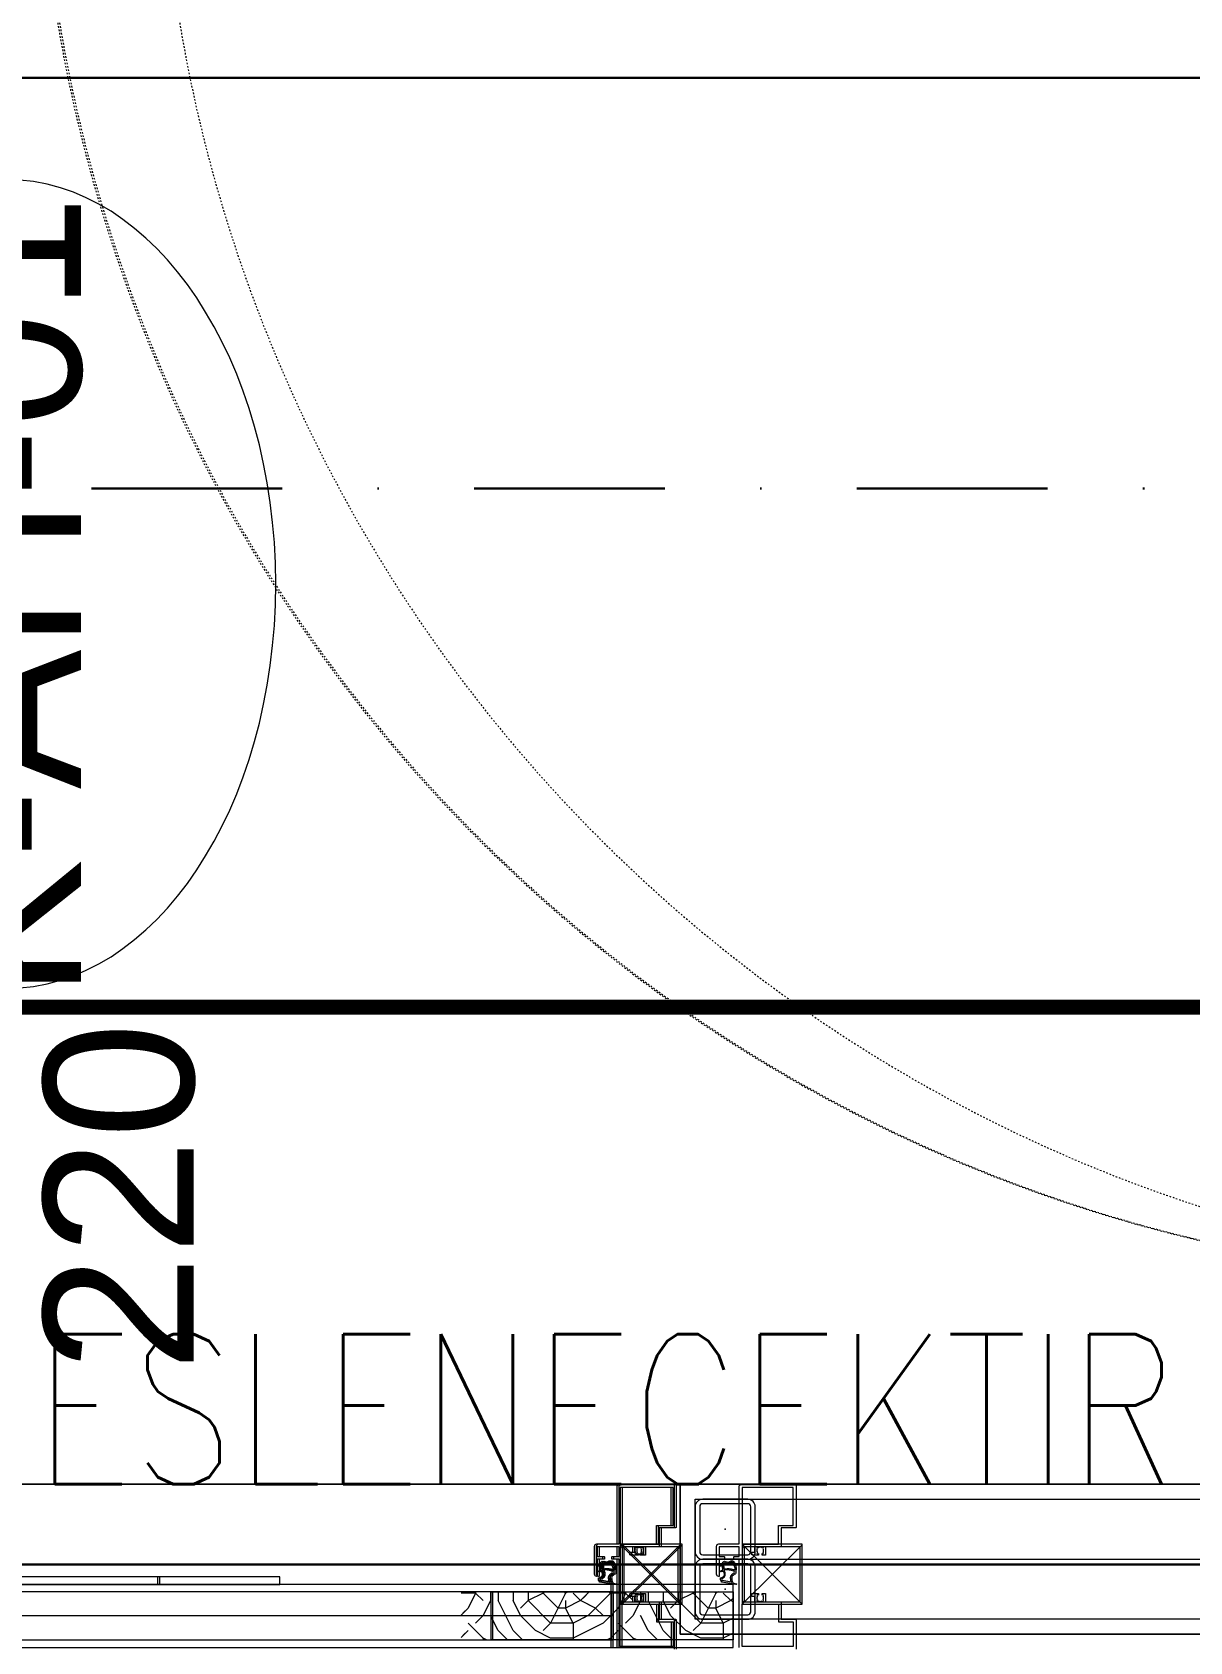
# Model space of a CAD drawing. Extents: x -1133 to 23780, y -1311 to 8245.
# Drawn here: x 10369.3 to 10446.5, y 2229.5 to 2336.8 of the extents above; entities that cross this region are included whole.
import ezdxf
from ezdxf.enums import TextEntityAlignment as Align

# ---------------------------------------------------------------- set-up
doc = ezdxf.new("R2010")
doc.units = 0
doc.header["$MEASUREMENT"] = 0
for name, pattern in [('DASHDOT', [25.399999999999995, 12.7, -6.349999999999999, 0, -6.349999999999999]), ('DOT2', [0.125, 0, -0.125]), ('HIDDEN2', [4.7624999999999975, 3.174999999999998, -1.587499999999999])]:
    doc.linetypes.add(name, pattern=pattern)
doc.layers.get('0').update_dxf_attribs({"color": 9, "lineweight": 9})
for name, color, linetype, lineweight in [('06D', 9, 'Continuous', 9), ('09', 9, 'Continuous', 9), ('10', 9, 'Continuous', 9), ('11', 9, 'Continuous', 9), ('12', 9, 'Continuous', 9), ('20', 9, 'DOT2', 9), ('21', 9, 'Continuous', 9), ('22', 8, 'Continuous', 9), ('33', 9, 'BATTING', 9), ('35', 9, 'Continuous', 9), ('E-KABLO', 7, 'Continuous', 30), ('E-YAZI', 7, 'Continuous', 30)]:
    doc.layers.add(name, color=color, linetype=linetype, lineweight=lineweight)
doc.styles.add('Arial', font='arial.ttf', dxfattribs={"height": 2.5})
doc.styles.add('E-YAZI', font='txttw.shx')
doc.linetypes.add('BATTING', pattern='A,0.0001,-0.1,[134,ltypeshp.shx,S=0.1,R=0,X=-0.1,Y=0],-0.2,[134,ltypeshp.shx,S=0.1,R=180,X=0.1,Y=0],-0.1', length=0.4001000000000001)

# ---------------------------------------------------------------- blocks, each defined once
blk = doc.blocks.new('0_doorno')
blk.add_lwpolyline([(4.499999999999829, 5.684e-13), (12.49999999999983, 5.684e-13)])
blk.add_ellipse((-0.8905500000001325, 5.684e-13), major_axis=(-5.390550000000001, 0), ratio=0.6666666666666666)
at = {"style": 'Arial'}
blk.add_attdef('YUKSEKLIK', text='', height=2, dxfattribs=at).set_placement((4.999999999999821, 12.30000000000063), align=Align.TOP_LEFT)
blk.add_attdef('KAPINO', text='', height=2, dxfattribs=at).set_placement((-1.705e-13, 5.684e-13), align=Align.MIDDLE)
blk.add_attdef('GENISLIK', text='', height=2, dxfattribs=at).set_placement((4.999999999999823, -3.789358799453337), align=Align.BOTTOM_LEFT)
blk = doc.blocks.new('K-SAC-01')
at = {"layer": '20'}
blk.add_arc((-0.9499999999989086, -2.49999349423706), 100.3549823725184, 270, 1.513139558811213, dxfattribs=at)
blk = doc.blocks.new('Prf-40x40')
for points in [[(1.5, -1.999999999998179), (-1.5, -2.000000000001818, -0.4142135623730951), (-2, -1.500000000001818), (-2, 1.499999999998179, -0.4142135623730951), (-1.5, 1.999999999998179), (1.5, 2.000000000001818, -0.4142135623730951), (2, 1.500000000001818), (2, -1.499999999998179, -0.4142135623730951)], [(1.499999999999543, -1.699999999998908), (-1.5, -1.700000000002544, -0.4142135623738941), (-1.699999999999818, -1.500000000001818), (-1.699999999999818, 1.499999999998179, -0.4142135623738941), (-1.499999999999543, 1.699999999998908), (1.5, 1.700000000002544, -0.4142135623738941), (1.699999999999818, 1.500000000001818), (1.699999999999818, -1.499999999998179, -0.4142135623738941)]]:
    blk.add_lwpolyline(points, format="xyb", close=True)
blk.add_point((0, 0))
blk = doc.blocks.new('p-korkasa_40x40')
at = {"layer": '10'}
for points in [[(-2, -2), (-2, -2, 4.557571570274368), (-2, -2), (2, -2.000000000000454, 6.895317174706505), (2, -2.000000000000454), (2, -2.000000000000454), (2, 2.000000000000454), (-2, 2), (-2, -2)], [(-1.85000000000582, -1.85000000000582), (-1.85000000000582, 1.85000000000582), (1.85000000000582, 1.85000000000582), (1.85000000000582, -1.85000000000582), (-1.85000000000582, -1.85000000000582, -4.556434831823175), (-1.85000000000582, -1.85000000000582)]]:
    blk.add_lwpolyline(points, format="xyb", close=True, dxfattribs=at)
for points in [[(2, -2.000000000000454), (-2, 2)], [(2, 2.000000000000454), (-2, -1.96874570933869)]]:
    blk.add_lwpolyline(points, dxfattribs=at)
blk = doc.blocks.new('p-kapı')
at = {"layer": '09'}
h = blk.add_hatch(dxfattribs=at)
h.set_pattern_fill('LOGEND', color=256, scale=10, style=0)
h.set_pattern_definition([(360, (-1595.241908694795, -1979.639528495034), (9.999999999999996, -10), [3, -7]), (360, (-1595.241908694795, -1980.139528495034), (9.999999999999996, -10), [3, -7]), (360, (-1594.741908694795, -1981.139528495034), (9.999999999999996, -10), [2, -8]), (360, (-1594.241908694796, -1982.139528495034), (9.999999999999996, -10), [1.5, -8.5]), (360, (-1594.241908694796, -1983.139528495034), (9.999999999999996, -10), [1, -9]), (360, (-1596.741908694796, -1984.139528495034), (9.999999999999996, -10), [0.5, -2.5, 0.5, -6.5]), (360, (-1595.241908694795, -1984.639528495034), (9.999999999999996, -10), [0.5, -4, 1.5, -4]), (360, (-1593.241908694795, -1985.139528495034), (9.999999999999996, -10), [0.5, -0.5, 0.5, -8.5]), (360, (-1593.741908694795, -1985.639528495034), (9.999999999999996, -10), [0.5, -9.5]), (360, (-1594.241908694796, -1986.639528495034), (9.999999999999996, -10), [1.5, -8.5]), (360, (-1594.241908694796, -1987.639528495034), (9.999999999999996, -10), [2, -8]), (360, (-1594.741908694795, -1988.639528495034), (9.999999999999996, -10), [2.5, -3, 0.5, -4]), (270, (-1598.741908694796, -1982.639528495034), (-10, -9.999999999999996), [0.5, -1, 2.5, -6]), (270, (-1598.241908694796, -1983.639528495034), (-10, -9.999999999999996), [0.5, -0.5, 1.5, -7.5]), (270, (-1597.741908694796, -1987.639528495034), (-10, -9.999999999999996), [1, -9]), (270, (-1597.241908694796, -1983.639528495034), (-10, -9.999999999999996), [2, -3, 0.5, -4.5]), (270, (-1596.741908694796, -1989.139528495034), (-10, -9.999999999999996), [0.5, -9.5]), (270, (-1596.241908694796, -1984.139528495034), (-10, -9.999999999999996), [1.5, -8.5]), (270, (-1595.241908694795, -1984.639528495034), (-10, -9.999999999999996), [1, -9]), (270, (-1594.241908694796, -1984.639528495034), (-10, -9.999999999999996), [0.5, -1.5, 1.5, -6.5]), (270, (-1593.741908694795, -1985.139528495034), (-10, -9.999999999999996), [0.5, -9.5]), (270, (-1593.241908694795, -1983.139528495034), (-10, -9.999999999999996), [1.399999999999999, -8.6]), (270, (-1592.741908694796, -1981.139528495034), (-10, -9.999999999999996), [1, -9]), (270, (-1591.741908694795, -1985.139528495034), (-10, -9.999999999999996), [0.5, -9.5]), (270, (-1590.741908694796, -1984.639528495034), (-10, -9.999999999999996), [1.5, -8.5]), (270, (-1589.741908694796, -1984.639528495034), (-10, -9.999999999999996), [1.5, -8.5]), (314.9999999999999, (-1591.241908694796, -1980.639528495034), (-3.3e-15, -10.00000000019025), [0.7071000000000001, -0.7071000000000001, 0.7071000000000001, -12.02083562]), (314.9999999999999, (-1593.241908694795, -1983.139528495034), (-3.3e-15, -10.00000000019025), [1.414199999999999, -12.72793562]), (314.9999999999999, (-1597.241908694796, -1988.139528495034), (-3.3e-15, -10.00000000019025), [1.414199999999999, -12.72793562]), (314.9999999999999, (-1595.241908694795, -1985.639528495034), (-3.3e-15, -10.00000000019025), [1.414199999999999, -12.72793562]), (314.9999999999999, (-1594.741908694795, -1983.639528495034), (-3.3e-15, -10.00000000019025), [1.414199999999999, -12.72793562]), (314.9999999999999, (-1591.741908694795, -1981.639528495034), (-3.3e-15, -10.00000000019025), [1.414199999999999, -12.72793562]), (314.9999999999999, (-1592.741908694796, -1982.139528495034), (-3.3e-15, -10.00000000019025), [2.121319999999998, -12.02081562]), (314.9999999999999, (-1595.741908694796, -1986.639528495034), (-3.3e-15, -10.00000000019025), [0.7071000000000001, -13.43503562]), (314.9999999999999, (-1596.241908694796, -1987.639528495034), (-3.3e-15, -10.00000000019025), [0.7071000000000001, -13.43503562]), (314.9999999999999, (-1592.241908694796, -1987.639528495034), (-3.3e-15, -10.00000000019025), [0.7071000000000001, -13.43503562]), (314.9999999999999, (-1596.241908694796, -1982.639528495034), (-3.3e-15, -10.00000000019025), [0.7071000000000001, -13.43503562]), (314.9999999999999, (-1590.741908694796, -1986.139528495034), (-3.3e-15, -10.00000000019025), [0.7071000000000001, -13.43503562]), (314.9999999999999, (-1594.241908694796, -1985.139528495034), (-3.3e-15, -10.00000000019025), [0.7071000000000001, -13.43503562]), (314.9999999999999, (-1593.241908694795, -1986.139528495034), (-3.3e-15, -10.00000000019025), [0.7071000000000001, -13.43503562]), (225, (-1593.741908694795, -1984.139528495034), (-10.00000000019025, 3.3e-15), [0.7071000000000001, -0.7071000000000001, 2.121319999999998, -10.60661562]), (225, (-1592.241908694796, -1984.139528495034), (-10.00000000019025, 3.3e-15), [0.7071000000000001, -13.43503562]), (225, (-1592.241908694796, -1980.639528495034), (-10.00000000019025, 3.3e-15), [0.7071000000000001, -13.43503562]), (225, (-1594.241908694796, -1983.139528495034), (-10.00000000019025, 3.3e-15), [0.7071000000000001, -13.43503562]), (225, (-1592.741908694796, -1985.139528495034), (-10.00000000019025, 3.3e-15), [0.7071000000000001, -13.43503562]), (225, (-1595.241908694795, -1982.639528495034), (-10.00000000019025, 3.3e-15), [0.7071000000000001, -13.43503562]), (225, (-1591.241908694796, -1982.639528495034), (-10.00000000019025, 3.3e-15), [0.7071000000000001, -13.43503562]), (225, (-1598.241908694796, -1979.639528495034), (-10.00000000019025, 3.3e-15), [0.7071000000000001, -13.43503562]), (225, (-1597.741908694796, -1980.139528495034), (-10.00000000019025, 3.3e-15), [1.414199999999999, -12.72793562]), (225, (-1597.241908694796, -1980.639528495034), (-10.00000000019025, 3.3e-15), [1.414199999999999, -12.72793562]), (225, (-1596.241908694796, -1980.639528495034), (-10.00000000019025, 3.3e-15), [1.414199999999999, -12.72793562]), (225, (-1595.741908694796, -1981.639528495034), (-10.00000000019025, 3.3e-15), [1.414199999999999, -12.72793562]), (225, (-1591.741908694795, -1985.639528495034), (-10.00000000019025, 3.3e-15), [1.414199999999999, -12.72793562]), (225, (-1589.741908694796, -1980.639528495034), (-10.00000000019025, 3.3e-15), [1.414199999999999, -12.72793562]), (225, (-1589.241908694796, -1988.639528495034), (-10.00000000019025, 3.3e-15), [1.414199999999999, -12.72793562]), (225, (-1589.241908694796, -1987.639528495034), (-10.00000000019025, 3.3e-15), [1.414199999999999, -12.72793562]), (225, (-1590.241908694796, -1987.139528495034), (-10.00000000019025, 3.3e-15), [1.414199999999999, -12.72793562]), (225, (-1597.241908694796, -1987.139528495034), (-10.00000000019025, 3.3e-15), [2.121319999999998, -12.02081562]), (225, (-1590.741908694796, -1986.139528495034), (-10.00000000019025, 3.3e-15), [2.121319999999998, -12.02081562]), (333.4349487999999, (-1596.241908694796, -1989.139528495034), (10.00000000000094, -4.0006493e-09), [1.117999999999998, -21.24267976999997]), (333.4349487999999, (-1596.241908694796, -1984.139528495034), (10.00000000000094, -4.0006493e-09), [1.117999999999998, -21.24267976999997]), (333.4349487999999, (-1595.241908694795, -1987.139528495034), (10.00000000000094, -4.0006493e-09), [1.117999999999998, -21.24267976999997]), (333.4349487999999, (-1592.241908694796, -1980.139528495034), (10.00000000000094, -4.0006493e-09), [1.117999999999998, -21.24267976999997]), (333.4349487999999, (-1592.741908694796, -1981.139528495034), (10.00000000000094, -4.0006493e-09), [1.117999999999998, -21.24267976999997]), (333.4349487999999, (-1595.741908694796, -1983.139528495034), (10.00000000000094, -4.0006493e-09), [1.117999999999998, -21.24267976999997]), (333.4349487999999, (-1595.741908694796, -1988.139528495034), (10.00000000000094, -4.0006493e-09), [1.117999999999998, -21.24267976999997]), (333.4349487999999, (-1592.741908694796, -1985.139528495034), (10.00000000000094, -4.0006493e-09), [2.235999999999997, -20.12467976999998]), (296.5650511799998, (-1592.741908694796, -1986.639528495034), (5.099821e-10, -10.00000000000094), [1.117999999999975, -21.24267976999962]), (296.5650511799998, (-1591.241908694796, -1983.639528495034), (5.099821e-10, -10.00000000000094), [1.117999999999975, -21.24267976999962]), (296.5650511799998, (-1596.241908694796, -1985.639528495034), (5.099821e-10, -10.00000000000094), [1.117999999999975, -21.24267976999962]), (296.5650511799998, (-1598.241908694796, -1986.139528495034), (5.099821e-10, -10.00000000000094), [1.117999999999975, -21.24267976999962]), (296.5650511799998, (-1592.241908694796, -1984.139528495034), (5.099821e-10, -10.00000000000094), [1.117999999999975, -21.24267976999962]), (296.5650511799998, (-1593.241908694795, -1984.139528495034), (5.099821e-10, -10.00000000000094), [1.117999999999975, -21.24267976999962]), (296.5650511799998, (-1597.241908694796, -1985.639528495034), (5.099821e-10, -10.00000000000094), [2.235999999999953, -20.12467976999963]), (296.5650511799998, (-1589.741908694796, -1982.139528495034), (5.099821e-10, -10.00000000000094), [2.235999999999953, -20.12467976999963]), (296.5650511799998, (-1590.741908694796, -1982.639528495034), (5.099821e-10, -10.00000000000094), [2.235999999999953, -20.12467976999963]), (243.4349487999999, (-1598.741908694796, -1981.139528495034), (-4.0006526e-09, -10.00000000000094), [1.11799999999998, -21.24267976999968]), (243.4349487999999, (-1598.741908694796, -1986.639528495034), (-4.0006526e-09, -10.00000000000094), [1.11799999999998, -21.24267976999968]), (243.4349487999999, (-1596.741908694796, -1979.639528495034), (-4.0006526e-09, -10.00000000000094), [1.11799999999998, -21.24267976999968]), (243.4349487999999, (-1597.741908694796, -1988.639528495034), (-4.0006526e-09, -10.00000000000094), [1.11799999999998, -21.24267976999968]), (243.4349487999999, (-1596.741908694796, -1982.639528495034), (-4.0006526e-09, -10.00000000000094), [1.11799999999998, -21.24267976999968]), (243.4349487999999, (-1594.741908694795, -1983.639528495034), (-4.0006526e-09, -10.00000000000094), [1.11799999999998, -21.24267976999968]), (243.4349487999999, (-1593.741908694795, -1985.639528495034), (-4.0006526e-09, -10.00000000000094), [1.11799999999998, -21.24267976999968]), (243.4349487999999, (-1598.241908694796, -1981.639528495034), (3.2114650989e-06, -10.00000160773382), [1.11799999999998, -21.24267976999968]), (243.4349487999999, (-1595.741908694796, -1983.139528495034), (-4.0006526e-09, -10.00000000000094), [1.11799999999998, -21.24267976999968]), (243.4349487999999, (-1592.741908694796, -1982.139528495034), (-4.0006526e-09, -10.00000000000094), [1.11799999999998, -21.24267976999968]), (243.4349487999999, (-1591.741908694795, -1983.139528495034), (-4.0006526e-09, -10.00000000000094), [1.11799999999998, -21.24267976999968]), (243.4349487999999, (-1589.741908694796, -1986.139528495034), (-4.0006526e-09, -10.00000000000094), [1.11799999999998, -21.24267976999968]), (243.4349487999999, (-1597.241908694796, -1989.139528495034), (-4.0006526e-09, -10.00000000000094), [1.11799999999998, -21.24267976999968]), (243.4349487999999, (-1598.741908694796, -1988.639528495034), (-4.0006526e-09, -10.00000000000094), [2.23599999999996, -20.12467976999968]), (243.4349487999999, (-1597.241908694796, -1981.639528495034), (-4.0006526e-09, -10.00000000000094), [2.23599999999996, -20.12467976999968]), (206.5650511799999, (-1598.741908694796, -1980.139528495034), (-10.00000000000094, -5.099854e-10), [1.117999999999998, -21.24267976999997]), (206.5650511799999, (-1590.241908694796, -1979.639528495034), (-10.00000000000094, -5.099854e-10), [1.117999999999998, -21.24267976999997]), (206.5650511799999, (-1590.741908694796, -1984.639528495034), (-10.00000000000094, -5.099854e-10), [1.117999999999998, -21.24267976999997]), (206.5650511799999, (-1594.741908694795, -1981.139528495034), (-10.00000000000094, -5.099854e-10), [1.117999999999998, -21.24267976999997]), (206.5650511799999, (-1595.241908694795, -1980.139528495034), (-10.00000000000094, -5.099854e-10), [1.117999999999998, -21.24267976999997]), (206.5650511799999, (-1594.241908694796, -1982.139528495034), (-10.00000000000094, -5.099854e-10), [1.117999999999998, -21.24267976999997]), (206.5650511799999, (-1591.241908694796, -1988.139528495034), (-10.00000000000094, -5.099854e-10), [1.117999999999998, -21.24267976999997]), (206.5650511799999, (-1590.241908694796, -1988.639528495034), (-10.00000000000094, -5.099854e-10), [2.235999999999996, -20.12467976999998])])
h.paths.add_polyline_path([(1.170000000001889, -4.599999999998543), (1.170000000001889, -14.60028270519979), (4.370000000002618, -14.60028270519979), (4.370000000002618, -4.599999999998543)])
at = {"layer": '10'}
h = blk.add_hatch(color=256, dxfattribs=at)
edge = h.paths.add_edge_path()
edge.add_spline(control_points=[(-0.5369756097570644, -5.487583130314305), (-0.5906374453152239, -5.448109474127703), (-0.6878822009421129, -5.376576213864607), (-0.7823709486983716, -5.26979727714206), (-0.8899654388224005, -5.183654342275985), (-0.8351330276491353, -5.074845487528363), (-0.7993581297414494, -4.972602756468404), (-0.8236312188018928, -4.864064488465372), (-0.8909774078929331, -4.779597429209387), (-0.8936748011838059, -4.686491515603847), (-0.8901922852564894, -4.571903196243511), (-0.728764212148235, -4.500753839522076), (-0.5556085026000801, -4.416274023991716), (-0.3208874964548158, -4.395586009384714), (-0.1643808494300174, -4.42080311450263), (-0.0170845106040361, -4.413859327672981), (-0.0044594722057809, -4.527684065302309), (0.0795073431909259, -4.599534732878963), (0.1646003593887144, -4.71296180869831), (0.2895508234578301, -4.690704634194842), (0.4061617531915547, -4.673187978973147), (0.5518175704273744, -4.632420690963042), (0.5995418682032323, -4.505562638551054), (0.6480338603832934, -4.328156698684324), (0.6698076058928564, -4.376234219475009), (0.6769063150313741, -4.400546785698677)], knot_values=[0, 0, 0, 0, 1.972481329933421, 3.574485720078666, 4.459231721842631, 5.627326994262999, 6.631388320856649, 7.787072978740821, 8.75015276194368, 9.776376719050775, 10.52172028727109, 11.98318526219924, 14.34903833668033, 16.62296311174929, 18.66660599276623, 19.53265988375316, 20.30320742306432, 21.53106540985929, 22.8950020509257, 24.14050273090668, 24.94140504827469, 26.57643914558082, 28.1214307914516, 29.40842415818681, 30.06904306217089, 30.06904306217089, 30.06904306217089, 30.06904306217089], degree=3, periodic=0)
edge.add_arc((0.6577079170856451, -4.406152275536441), 0.0200000000000125, 350.303872262608, 376.27658788719623, ccw=False)
edge.add_line((0.6774222141648352, -4.409520730769144), (0.514778214589569, -5.361414672272076))
edge.add_spline(control_points=[(0.5147782145904785, -5.361414672275714), (0.4684569597193331, -5.388787999763736), (0.4029367876937613, -5.443303916799778), (0.299123291955766, -5.449055911398318), (0.2368332224687037, -5.433057827853191), (0.2434630590905726, -5.433695241110398), (0.2195726180252677, -5.362300950851932), (0.2195726180252677, -5.362300950851932)], knot_values=[0, 0, 0, 0, 0.2230052084876708, 0.4469780816912642, 0.8022655540997069, 1.018676818468204, 1.060393501096338, 1.060393501096338, 1.060393501096338, 1.060393501096338], degree=3, periodic=0)
edge.add_arc((-0.0149015127535677, -5.415764181387202), 0.2404920685283454, 372.8446095959982, 501.1423613045367)
edge.add_spline(control_points=[(-0.2021744220619439, -5.264882464594847), (-0.1844337589864153, -5.291202170345058), (-0.1854437276160752, -5.349255018729309), (-0.1315036820815294, -5.445958331976726), (-0.2492554579002899, -5.444384058457217), (-0.2605854891371564, -5.251315691763012), (-0.4150242235737096, -5.31380163356516), (-0.6628840222583677, -5.301241093380665), (-0.5288317618396832, -5.417381600585939), (-0.5347583595721517, -5.468470008810981), (-0.5369756097570644, -5.487583130314305)], knot_values=[1.684532790128255, 1.684532790128255, 1.684532790128255, 1.684532790128255, 1.827512949640418, 2.001131811412198, 2.034132841388928, 2.383878172112238, 2.570749579948123, 2.81730155771981, 2.995364809708569, 3.101801527567439, 3.101801527567439, 3.101801527567439, 3.101801527567439], degree=3, periodic=0)
edge = h.paths.add_edge_path(flags=16)
edge.add_spline(control_points=[(0.4883339317893844, -4.707549555794683), (0.4716886541282295, -4.72382829525304), (0.4523573484184455, -4.740081949203158), (0.4147011533677869, -4.762876765031251), (0.4001201892897372, -4.769903305110347), (0.3915949691217975, -4.773773023873216)], knot_values=[4.696285649924368, 4.696285649924368, 4.696285649924368, 4.696285649924368, 4.79612257682362, 4.79612257682362, 4.854419796380462, 4.854419796380462, 4.854419796380462, 4.854419796380462], degree=3, periodic=0)
edge.add_spline(control_points=[(0.3915949691217975, -4.773773023873216), (0.3885683923836041, -4.773607827773957), (0.3855311636252736, -4.773655683078687), (0.3757315162838495, -4.774002489109988), (0.3681160688320233, -4.774514404918591), (0.3516475183459988, -4.775929850264217), (0.3429637488879962, -4.776802903492352), (0.3252907630521804, -4.778838108541092), (0.316594720883586, -4.779977599690028), (0.291213085376512, -4.783661981935438), (0.2728923982976994, -4.786533683887681), (0.2312442128131806, -4.78980612817395), (0.2079686403376399, -4.790495247798387), (0.1708219201973407, -4.78445179665141), (0.157941705580015, -4.781219668708216), (0.126446850845241, -4.770230560083289), (0.1093897561368067, -4.760862773509868), (0.0793808313101181, -4.740266044478628), (0.0663699295146216, -4.728753008399507), (0.0429483607986185, -4.705703304971394), (0.0327881743869512, -4.6945441887583), (0.0148434022485162, -4.673768951717647), (0.0068756339605898, -4.663993070942523), (-0.0090410068587516, -4.644832979894998), (-0.0171964423425379, -4.635036743347882), (-0.0399044250698353, -4.605598142516099), (-0.0547606956715754, -4.584164799889547), (-0.0673612565879012, -4.558587210129186)], knot_values=[3.795205768767631, 3.795205768767631, 3.795205768767631, 3.795205768767631, 3.825435281411388, 3.825435281411388, 3.876175829762433, 3.876175829762433, 3.923120005564896, 3.923120005564896, 3.970064181367359, 3.970064181367359, 4.056079576782028, 4.056079576782028, 4.1420949721967, 4.1420949721967, 4.181856208153813, 4.181856208153813, 4.244411595576305, 4.244411595576305, 4.309456277789172, 4.309456277789172, 4.374500960002043, 4.374500960002043, 4.436400391423946, 4.436400391423946, 4.498299822845847, 4.498299822845847, 4.605733337985941, 4.605733337985941, 4.605733337985941, 4.605733337985941], degree=3, periodic=0)
edge.add_arc((-0.1355372299003648, -4.592173467186512), 0.0759999999999773, 386.2267322776729, 512.7778100074727)
edge.add_arc((0.7681294868853002, -4.977224969225062), 1.058097748058568, 156.6238447574831, 191.1623001326106)
edge.add_arc((-0.2503260998964834, -5.178210484511509), 0.0200000000000284, 191.0999284626219, 300.1954139159717)
edge.add_arc((-0.0254490172264923, -5.461997083402821), 0.3422998841750275, 24.48805169599501, 128.8712679559413, ccw=False)
edge.add_arc((0.3533265005826252, -5.298020562389866), 0.0708012071070941, 198.181550441474, 359.8422720900505)
edge.add_line((0.4241274394116772, -5.298215468756097), (0.5220320556400111, -4.725216702885518))
edge.add_arc((0.5023177585608211, -4.721848247652815), 0.019999999999999, 350.303872269459, 494.3621609343977)
edge = h.paths.add_edge_path(flags=16)
edge.add_spline(control_points=[(-0.3815073000114353, -4.472222122116363), (-0.3834389916773944, -4.472755469825642), (-0.3853727186760807, -4.473293892668153), (-0.4205788632025361, -4.483177059635636), (-0.4544610585180635, -4.493986634843166), (-0.4889215080875148, -4.505812684583361), (-0.4900629374460549, -4.506205374447745), (-0.4912037800822874, -4.506598829961148)], knot_values=[2.606882164150666, 2.606882164150666, 2.606882164150666, 2.606882164150666, 2.618308665253161, 2.618308665253161, 2.814704777591772, 2.814704777591772, 2.821436412206805, 2.821436412206805, 2.821436412206805, 2.821436412206805], degree=3, periodic=0)
edge.add_spline(control_points=[(-0.4912037800822874, -4.506598829961148), (-0.5233471352403285, -4.517684478290902), (-0.5550247264036443, -4.529377925202424), (-0.5877413626330963, -4.542037063278256), (-0.5892461558505602, -4.542620780113793), (-0.5907511911427719, -4.543206048052525)], knot_values=[2.408074102405524, 2.408074102405524, 2.408074102405524, 2.408074102405524, 2.597738580129102, 2.597738580129102, 2.606882164150666, 2.606882164150666, 2.606882164150666, 2.606882164150666], degree=3, periodic=0)
edge.add_spline(control_points=[(-0.5907511911427719, -4.543206048052525), (-0.6054095705112559, -4.548906299380178), (-0.6200909125836916, -4.554753686526963), (-0.6513064689206658, -4.567462292994605), (-0.6679456813908474, -4.574394172494065), (-0.6975867124383514, -4.586989977215123), (-0.7102365350583569, -4.592390315156078), (-0.7229134244116722, -4.597943268978269)], knot_values=[2.149006277224146, 2.149006277224146, 2.149006277224146, 2.149006277224146, 2.238060749371884, 2.238060749371884, 2.336258805541189, 2.336258805541189, 2.408074102405524, 2.408074102405524, 2.408074102405524, 2.408074102405524], degree=3, periodic=0)
edge.add_spline(control_points=[(-0.7229134244116722, -4.597943268978269), (-0.7275705286083394, -4.599983255589904), (-0.7322312857468205, -4.602043839309772), (-0.7455618066960596, -4.608008490373322), (-0.7536017658676429, -4.611828990477079), (-0.7677693781188282, -4.618944767549691), (-0.7739268021578029, -4.622241907200078), (-0.7842826841624629, -4.628234270370738), (-0.7883197533083149, -4.630736095932662), (-0.7920567741166451, -4.633701593120347)], knot_values=[1.977607441624772, 1.977607441624772, 1.977607441624772, 1.977607441624772, 2.003990200929743, 2.003990200929743, 2.053089229014396, 2.053089229014396, 2.101047753119271, 2.101047753119271, 2.149006277224144, 2.149006277224144, 2.149006277224144, 2.149006277224144], degree=3, periodic=0)
edge.add_arc((-0.7796246261059423, -4.649368172060348), 0.0200000000000304, 128.4336106568367, 179.4444368482111)
edge.add_spline(control_points=[(-0.7994840715909959, -4.647001227844157), (-0.7996182607275844, -4.648127119100536), (-0.7997274019762699, -4.649270390116727), (-0.8002259230997879, -4.655377579787455), (-0.8004687433967774, -4.661489339101533), (-0.8008469303676973, -4.678717195005447), (-0.8008342107059434, -4.690569281578063), (-0.8005320933662003, -4.700638614369379)], knot_values=[1.69878072459484, 1.69878072459484, 1.69878072459484, 1.69878072459484, 1.709176364630534, 1.709176364630534, 1.751194216338215, 1.751194216338215, 1.814824352558606, 1.814824352558606, 1.814824352558606, 1.814824352558606], degree=3, periodic=0)
edge.add_spline(control_points=[(-0.8005320933662003, -4.700638614369379), (-0.8005291922345351, -4.700735306796559), (-0.8005262644182947, -4.700831834830751), (-0.8002453347398841, -4.709994188720882), (-0.7996581484585477, -4.717831906731587), (-0.7983876424550544, -4.727805052178155), (-0.7979033033734595, -4.730831703876901), (-0.7967892664892136, -4.736400009627687), (-0.7963274052344786, -4.738312488167137), (-0.7950642314099241, -4.742959291426813), (-0.7941042474449205, -4.745736805889464), (-0.7922515160280456, -4.749893213578616), (-0.7915139412471035, -4.751386409348922), (-0.7898580297332956, -4.754580855151289), (-0.7890619376630639, -4.756077201753212), (-0.7868423479412741, -4.760092619239003), (-0.785815735354845, -4.761863285893921), (-0.7847239510629151, -4.763692432650714)], knot_values=[1.498288754767149, 1.498288754767149, 1.498288754767149, 1.498288754767149, 1.498899773643438, 1.498899773643438, 1.55638679152604, 1.55638679152604, 1.58513030046734, 1.58513030046734, 1.61387380940864, 1.61387380940864, 1.646408564364206, 1.646408564364206, 1.665384561853024, 1.665384561853024, 1.684360559341839, 1.684360559341839, 1.69878072459484, 1.69878072459484, 1.69878072459484, 1.69878072459484], degree=3, periodic=0)
edge.add_line((-0.7847239510629151, -4.763692432650714), (-0.7586869314282012, -4.807314172154292))
edge.add_line((-0.7586869314254728, -4.807314172154292), (-0.7255136902876984, -4.892826685434557))
edge.add_line((-0.7255136902895174, -4.892826685434557), (-0.7173155414820941, -4.968486310488515))
edge.add_line((-0.7173155414820941, -4.968486310492153), (-0.7384525110683171, -5.073848124018696))
edge.add_spline(control_points=[(-0.7384525110719551, -5.073848124025972), (-0.7417319309315645, -5.082875379535834), (-0.7452146564100987, -5.091635143231542), (-0.7561384565451591, -5.117976489476859), (-0.7633910574986658, -5.133729595487238), (-0.7682081721068243, -5.146175721485631)], knot_values=[0.9322138717899155, 0.9322138717899155, 0.9322138717899155, 0.9322138717899155, 0.9728151593248144, 0.9728151593248144, 1.059280169269481, 1.059280169269481, 1.059280169269481, 1.059280169269481], degree=3, periodic=0)
edge.add_arc((-0.7495564365199244, -5.153394638276949), 0.0199999999999873, 155.8711632790235, 228.8123973927473)
edge.add_spline(control_points=[(-0.7630056632260676, -5.168197283346669), (-0.7554750532144681, -5.175039363311952), (-0.7451898386098037, -5.183923097909428), (-0.7354561730571731, -5.192862009229427), (-0.7354408858154784, -5.192876049142794), (-0.735425599890732, -5.192890088728745)], knot_values=[0.6191493752113117, 0.6191493752113117, 0.6191493752113117, 0.6191493752113117, 0.6800377646677511, 0.6800377646677511, 0.6801335518299229, 0.6801335518299229, 0.6801335518299229, 0.6801335518299229], degree=3, periodic=0)
edge.add_line((-0.735425599890732, -5.192890088728745), (-0.7085877083327432, -5.218385404619767))
edge.add_arc((-0.6554298056871632, -5.164069316888342), 0.0760000000000115, 225.6174196060796, 248.1751496806524)
edge.add_line((-0.6836843639466679, -5.234621991803579), (-0.6090193983354766, -5.237696418160338))
edge.add_line((-0.6090193983327481, -5.237696418160338), (-0.5257167661893618, -5.233455986635817))
edge.add_line((-0.5257167661911808, -5.233455986635817), (-0.4458209923805044, -5.229388977597409))
edge.add_line((-0.445820992379595, -5.229388977597409), (-0.3993508796656897, -5.227023466140963))
edge.add_line((-0.3993508796665992, -5.227023466140963), (-0.3993451848336917, -5.227020210622868))
edge.add_arc((-0.4095884813359591, -5.151713671220931), 0.0760000000000394, 277.7459111072929, 367.2281972781141)
edge.add_line((-0.3341924609158013, -5.142151239269876), (-0.3342328856770109, -5.142296967715083))
edge.add_line((-0.3342328856779204, -5.142296967715083), (-0.3466309443083446, -5.07546490272216))
edge.add_line((-0.3466309443065256, -5.07546490272216), (-0.355971261873492, -4.984500883256258))
edge.add_line((-0.35597126187713, -4.984500883256258), (-0.3547381997259436, -4.856020760558748))
edge.add_line((-0.3547381997232151, -4.856020760555111), (-0.3473031821049517, -4.788441025990323))
edge.add_line((-0.3473031821085897, -4.788441025993961), (-0.3161650954198194, -4.647602403383644))
edge.add_arc((0.6255815801705467, -4.929675160965414), 0.9830828253785207, 158.9158621440237, 163.3259459756231, ccw=False)
edge.add_arc((-0.361280229568365, -4.545481016604751), 0.0760000000000061, 336.3054641239717, 465.4350394577134)
for p, q in [((-0.6520531316018606, -5.239887004390766), (-0.3993804007805011, -5.227024968880868)), ((0.5220320556400111, -4.725216702885518), (0.4238229449983919, -5.299997559632172)), ((0.6774222141648352, -4.409520730769144), (0.5147782145904785, -5.361414672275714))]:
    blk.add_line(p, q, dxfattribs=at)
blk.add_lwpolyline([(4.870000000002619, -4.199999999997087), (-0.999999999996362, -4.199999999997087), (-0.999999999996362, -4.525000000001455, -0.4142135623730951), (-1.024999999997815, -4.550000000002909), (-1.154999999998834, -4.550000000002909, -0.4142135623730951), (-1.179999999996653, -4.525000000001455), (-1.179999999996653, -4.199999999997087), (-1.839999999996505, -4.199999999997087), (-1.839999999996505, -5.519999999996796), (-1.179999999996653, -5.519999999996796), (-1.179999999996653, -5.194999999999708, -0.4142135623730951), (-1.154999999998834, -5.169999999998251), (-1.024999999997815, -5.169999999998251, -0.4142135623730951), (-0.999999999996362, -5.194999999999708), (-0.999999999996362, -5.519999999996796), (0.1400000000030559, -5.519999999996796), (0.1400000000030559, -5.550000000002909, -0.4142135623730951), (-0.0099999999983993, -5.699999999997088), (-1.869999999998981, -5.699999999997088, -0.4142135623730951), (-2.019999999996798, -5.550000000002909), (-2.019999999996798, -4.199999999997087), (-5.829999999998107, -4.199999999997087, -0.4142135623730951), (-5.979999999995925, -4.050000000002908), (-5.979999999995925, -0.4250000000029104, -0.4142135623730951), (-5.95499999999447, -0.4000000000014552), (-3.124999999996361, -0.4000000000014552, -0.4142135623730951), (-3.099999999998543, -0.4250000000029104), (-3.099999999998543, -1.400000000059662), (-1.86499999999796, -1.400000000059662, -0.4142135623730951), (-1.839999999996505, -1.425000000061118), (-1.839999999996505, -2.445454079315823), (-1.281196915806503, -2.445454079315823), (-1.281196915806503, -2.675454079311748), (-1.390486237687582, -2.675454079311748), (-1.354628344986849, -2.639596186614654, 0.0916730868048769), (-1.425339023106061, -2.568885508495439), (-1.461431334289954, -2.604977819675696, 0.2882609505077494), (-1.700962497321597, -2.604977819675696), (-1.73705480850549, -2.568885508495439, 0.091673086804877), (-1.807765486624703, -2.639596186614654), (-1.771673175440809, -2.675688497794908, 0.2882609505067066), (-1.771673175440809, -2.915219660826551), (-1.807765486624703, -2.951311972014082, 0.09167308680455198), (-1.73705480850549, -3.022022650133294), (-1.700962497321597, -2.985930338945763, 0.2882609505077494), (-1.461431334289954, -2.985930338945763), (-1.425339023106061, -3.022022650133294, 0.0916730868044047), (-1.354628344986849, -2.951311972014082), (-1.390486237687582, -2.915454079309712), (-1.281196915806503, -2.915454079309712), (-1.281196915806503, -3.320454079315823, -0.4142135623730951), (-1.30619691580432, -3.345454079310002), (-1.456196915805774, -3.345454079310002, -0.4142135623730951), (-1.481196915807231, -3.320454079315823), (-1.481196915807231, -3.145454079312912), (-1.839999999996505, -3.145454079312912), (-1.839999999996505, -3.849999999998543, 0.4142135623730951), (-1.689999999998688, -4), (1.690000000002328, -4, 0.4142135623730951), (1.840000000003783, -3.849999999998543), (1.840000000003783, -3.145454079312912), (1.481196915810869, -3.145454079312912), (1.481196915810869, -3.320454079315823, -0.4142135623730951), (1.456196915813051, -3.345454079310002), (1.306196915811596, -3.345454079310002, -0.4142135623730951), (1.281196915810139, -3.320454079315823), (1.281196915810139, -2.915454079309712), (1.390486237694856, -2.915454079309712), (1.354628344994123, -2.951311972014082, 0.0916730868044046), (1.4253390231097, -3.022022650133294), (1.46143133429723, -2.985930338945763, 0.2882609505077494), (1.700962497328873, -2.985930338945763), (1.737054808512764, -3.022022650133294, 0.09167308680455198), (1.807765486631979, -2.951311972014082), (1.771673175444448, -2.915219660826551, 0.2882609505067075), (1.771673175444448, -2.675688497794908), (1.807765486631979, -2.639596186614654, 0.0916730868048769), (1.737054808512764, -2.568885508495439), (1.700962497328873, -2.604977819675696, 0.2882609505077494), (1.46143133429723, -2.604977819675696), (1.425339023113338, -2.568885508495439, 0.091673086804877), (1.354628344994123, -2.639596186614654), (1.390486237694856, -2.675454079311748), (1.281196915810139, -2.675454079311748), (1.281196915810139, -2.445454079315823), (1.840000000003783, -2.445454079315823), (1.840000000003783, -1.425000000061118, -0.4142135623730951), (1.8650000000016, -1.400000000059662), (3.000000000003637, -1.400000000059662), (3.000000000003637, -0.4250000000029104, -0.4142135623730951), (3.025000000005093, -0.4000000000014552), (4.995000000002619, -0.4000000000014552, -0.4142135623730951)], format="xyb", dxfattribs=at)
for points in [[(-5.779999999998834, -0.5999999999985448), (-5.779999999998834, -4), (-2, -4), (-2, -1.580000000059953), (-3.259999999998397, -1.580000000059953), (-3.259999999998397, -0.5999999999985448)], [(2.000000000003637, -1.580000000059953), (3.160000000007128, -1.580000000059953), (3.160000000007128, -0.5999999999985448), (4.820000000003347, -0.5999999999985448), (4.820000000003347, -4), (2.000000000003637, -4)], [(0.6702100840338971, -34.80029411766009), (0.1702100840338971, -34.80029411766009), (0.1702100840338971, -54.80029411766007), (0.6702100840338971, -54.80029411766007)]]:
    blk.add_lwpolyline(points, close=True, dxfattribs=at)
blk.add_lwpolyline([(-0.2852864468113694, -4.544508914594188), (-0.3161650954170909, -4.647602403383644), (-0.3473031821085897, -4.788441025993961), (-0.3547381997232151, -4.856020760562386), (-0.35597126187713, -4.984500883256258), (-0.3466309443065256, -5.07546490272216), (-0.3342328856779204, -5.142296967707807), (-0.3498928999542841, -5.19875022683118), (-0.3993451848327822, -5.227020210622868), (-0.445820992379595, -5.229388977597409), (-0.5257167661911808, -5.233455986635817), (-0.6090193983327481, -5.237696418160338), (-0.6836843639466679, -5.234621991803579), (-0.7085877083300148, -5.218385404623404), (-0.73542559989437, -5.192890088728745), (-0.7690206406296058, -5.1579929812724), (-0.7384525110683171, -5.073848124018696), (-0.7173155414820941, -4.968486310492153), (-0.7255136902895174, -4.892826685434557), (-0.7586869314254728, -4.807314172154292), (-0.7847239510629151, -4.763692432650714), (-0.8005320933662003, -4.700638614362106), (-0.7920567741202831, -4.633701593120347), (-0.7229134244116722, -4.597943268978269), (-0.5907511911464101, -4.543206048052525), (-0.4912037800822874, -4.506598829961148), (-0.3815073000114353, -4.472222122116363), (-0.3038095378688013, -4.495750547117495), (-0.3038095819792943, -4.495750496142136), (-0.2852864468113694, -4.544508914594188)], dxfattribs=at)
for centre, radius, start, end in [((-0.7796246261059423, -4.649368172060348), 0.02, 128.4336106363328, 173.20327499731), ((-0.7495564365199244, -5.153394638276949), 0.02, 158.8417053724818, 227.7426827470283), ((-0.6554298056871632, -5.164069316888342), 0.076, 225.617419607337, 270.7328797544679), ((-0.4095884813359591, -5.151713671220931), 0.076, 277.7459111072136, 5.782088052093817), ((-0.361280229568365, -4.545481016604751), 0.076, 336.3054640785231, 105.4350394371128), ((0.6255815801705467, -4.929675160965414), 0.983082825378532, 158.9158621476075, 192.4906719201862), ((0.7681294868853002, -4.977224969225062), 1.058097748058572, 156.6238447583161, 191.1647034335445), ((-0.2503260998964834, -5.178210484511509), 0.02, 191.227074850636, 300.1954139160138), ((-0.0254490172264923, -5.461997083402821), 0.3422998841750354, 24.45469069919868, 128.8712679557805), ((-0.1355372299003648, -4.592173467186512), 0.076, 26.22673226566259, 152.7778100167051), ((-0.0149015127535677, -5.415764181387202), 0.2404920685283614, 12.84460959603832, 141.1423613046935), ((0.3533265005826252, -5.298020562389866), 0.0708012071070867, 197.4548495621878, 1.569542270734784), ((0.5023177585608211, -4.721848247652815), 0.02, 350.3038722725713, 134.3621609305255)]:
    blk.add_arc(centre, radius, start, end, dxfattribs=at)
for points, knots in [([(-0.5369756097570644, -5.487583130314305), (-0.5906374453152239, -5.448109474127703), (-0.6878822009421129, -5.376576213864607), (-0.7823709486983716, -5.26979727714206), (-0.8899654388224005, -5.183654342275985), (-0.8351330276491353, -5.074845487528363), (-0.7993581297414494, -4.972602756468404), (-0.8236312188018928, -4.864064488465372), (-0.8909774078929331, -4.779597429209387), (-0.8936748011838059, -4.686491515603847), (-0.8901922852564894, -4.571903196243511), (-0.728764212148235, -4.500753839522076), (-0.5556085026000801, -4.416274023991716), (-0.3208874964548158, -4.395586009384714), (-0.1643808494300174, -4.42080311450263), (-0.0170845106040361, -4.413859327672981), (-0.0044594722057809, -4.527684065302309), (0.0795073431909259, -4.599534732878963), (0.1646003593887144, -4.71296180869831), (0.2895508234578301, -4.690704634194842), (0.4061617531915547, -4.673187978973147), (0.5518175704273744, -4.632420690963042), (0.6195418682036689, -4.505562638551054), (0.6480338603832934, -4.328156698684324), (0.6698076058928564, -4.376234219475009), (0.6769063150313741, -4.400546785698677)], [0, 0, 0, 0, 1.972481329933421, 3.574485720078666, 4.459231721842631, 5.627326994262999, 6.631388320856649, 7.787072978740821, 8.75015276194368, 9.776376719050775, 10.52172028727109, 11.98318526219924, 14.34903833668033, 16.62296311174929, 18.66660599276623, 19.53265988375316, 20.30320742306432, 21.53106540985929, 22.8950020509257, 24.14050273090668, 24.94140504827469, 26.57643914558082, 28.1214307914516, 29.40842415818681, 30.06904306217089, 30.06904306217089, 30.06904306217089, 30.06904306217089]), ([(-0.7682081721068243, -5.146175721485631), (-0.7633910574986658, -5.133729595487238), (-0.7561384565451591, -5.117976489476859), (-0.7432136414427079, -5.086809951688335), (-0.7377413171088847, -5.072719063602562), (-0.7283581326410058, -5.043427256146967), (-0.7242661277850857, -5.027782777055108), (-0.717914586468396, -4.9910093458966), (-0.7165164292564441, -4.969060021008771), (-0.7186985585321966, -4.926529184493118), (-0.7220867810865457, -4.905639070355392), (-0.7319183873587463, -4.867854555639496), (-0.7378786975896219, -4.850846082314092), (-0.7498877078542137, -4.823895453424483), (-0.7553039138510941, -4.81340084002295), (-0.7653394280714565, -4.795269491296494), (-0.7701119946723339, -4.787349884267313), (-0.7797062856225239, -4.771799181813547), (-0.7842275953080389, -4.764822918405116), (-0.7890619376667019, -4.756077201753212), (-0.7898580297332956, -4.754580855151289), (-0.7915139412471035, -4.751386409348922), (-0.7922515160280456, -4.749893213578616), (-0.7941042474449205, -4.745736805889464), (-0.7950642314099241, -4.742959291426813), (-0.7963274052344786, -4.738312488167137), (-0.7967892664892136, -4.736400009627687), (-0.7979033033734595, -4.730831703876901), (-0.7983876424550544, -4.727805052178155), (-0.7996581484585477, -4.717831906731587), (-0.8002453347398841, -4.709994188720882), (-0.8008339442421855, -4.690797040915638), (-0.8008491176260577, -4.678816832914888), (-0.8004687433967774, -4.661489339101533), (-0.8002259230997879, -4.655377579787455), (-0.7997274019762699, -4.649270390116727), (-0.7996182607275844, -4.648127119100536), (-0.7994840715909959, -4.647001227844157)], [0.9322138717899155, 0.9322138717899155, 0.9322138717899155, 0.9322138717899155, 1.018678881734585, 1.018678881734585, 1.082556095212454, 1.082556095212454, 1.146433308690327, 1.146433308690327, 1.225396899008182, 1.225396899008182, 1.304360489326034, 1.304360489326034, 1.372259955503497, 1.372259955503497, 1.415603443997421, 1.415603443997421, 1.458946932491345, 1.458946932491345, 1.512708920020149, 1.512708920020149, 1.531684917508965, 1.531684917508965, 1.550660914997782, 1.550660914997782, 1.583195669953349, 1.583195669953349, 1.611939178894649, 1.611939178894649, 1.640682687835949, 1.640682687835949, 1.698169705718551, 1.698169705718551, 1.76241086081523, 1.76241086081523, 1.804428712522914, 1.804428712522914, 1.814824352558608, 1.814824352558608, 1.814824352558608, 1.814824352558608]), ([(-0.7920567741166451, -4.633701593120347), (-0.7883197533083149, -4.630736095932662), (-0.7842826841624629, -4.628234270370738), (-0.7739268021578029, -4.622241907200078), (-0.7677693781188282, -4.618944767549691), (-0.7536017658676429, -4.611828990477079), (-0.7455618066960596, -4.608008490373322), (-0.7195482882671059, -4.596368918224468), (-0.7021864228372579, -4.588944600647662), (-0.6679456813908474, -4.574394172494065), (-0.6513064689206658, -4.567462292994605), (-0.6185666497913191, -4.554133122350322), (-0.6023965166750715, -4.547707622361483), (-0.5539169421463157, -4.528949287188877), (-0.5210979254807171, -4.516854905952641), (-0.4544610585180635, -4.493986634843166), (-0.4205788632025361, -4.483177059635636), (-0.3853727186760807, -4.473293892668153), (-0.3834389916773944, -4.472755469825642), (-0.3815073000114353, -4.472222122116363)], [1.977607441624772, 1.977607441624772, 1.977607441624772, 1.977607441624772, 2.025565965729647, 2.025565965729647, 2.073524489834522, 2.073524489834522, 2.122623517919175, 2.122623517919175, 2.220821574088481, 2.220821574088481, 2.319019630257786, 2.319019630257786, 2.41721768642709, 2.41721768642709, 2.613613798765703, 2.613613798765703, 2.810009911104313, 2.810009911104313, 2.821436412206809, 2.821436412206809, 2.821436412206809, 2.821436412206809]), ([(-0.7085877083300148, -5.218385404623404), (-0.7171164821520506, -5.210038490338774), (-0.7260432657021739, -5.201506352270371), (-0.7451898386098037, -5.183923097909428), (-0.7554750532144681, -5.175039363311952), (-0.7630056632260676, -5.168197283346669)], [0.5601748397419227, 0.5601748397419227, 0.5601748397419227, 0.5601748397419227, 0.6192451623734839, 0.6192451623734839, 0.680133551829923, 0.680133551829923, 0.680133551829923, 0.680133551829923]), ([(-0.2021744220619439, -5.264882464594847), (-0.1844337589864153, -5.291202170345058), (-0.1854437276160752, -5.349255018729309), (-0.1315036820815294, -5.445958331976726), (-0.2492554579002899, -5.444384058457217), (-0.2605854891371564, -5.251315691763012), (-0.4150242235737096, -5.31380163356516), (-0.6628840222583677, -5.301241093380665), (-0.5288317618396832, -5.417381600585939), (-0.5347583595721517, -5.468470008810981), (-0.5369756097570644, -5.487583130314305)], [1.684532790128255, 1.684532790128255, 1.684532790128255, 1.684532790128255, 1.827512949640418, 2.001131811412198, 2.034132841388928, 2.383878172112238, 2.570749579948123, 2.81730155771981, 2.995364809708569, 3.101801527567439, 3.101801527567439, 3.101801527567439, 3.101801527567439]), ([(-0.0673612565879012, -4.558587210129186), (-0.0547606956715754, -4.584164799889547), (-0.0399044250698353, -4.605598142516099), (-0.0171964423425379, -4.635036743347882), (-0.0090410068587516, -4.644832979894998), (0.0068756339605898, -4.663993070942523), (0.0148434022485162, -4.673768951717647), (0.0327881743869512, -4.6945441887583), (0.0429483607986185, -4.705703304971394), (0.0663699295146216, -4.728753008399507), (0.0793808313101181, -4.740266044478628), (0.1093897561368067, -4.760862773509868), (0.126446850845241, -4.770230560083289), (0.157941705580015, -4.781219668708216), (0.1708219201973407, -4.78445179665141), (0.2079686403376399, -4.790495247798387), (0.2312442128131806, -4.78980612817395), (0.2728923982976994, -4.786533683887681), (0.291213085376512, -4.783661981935438), (0.316594720883586, -4.779977599690028), (0.3252907630521804, -4.778838108541092), (0.3429637488879962, -4.776802903492352), (0.3516475183459988, -4.775929850264217), (0.3681160688320233, -4.774514404918591), (0.3757315162838495, -4.774002489109988), (0.3855311636252736, -4.773655683078687), (0.3885683923836041, -4.773607827773957), (0.3915949691217975, -4.773773023873216)], [3.795205768767628, 3.795205768767628, 3.795205768767628, 3.795205768767628, 3.902639283907723, 3.902639283907723, 3.964538715329623, 3.964538715329623, 4.026438146751528, 4.026438146751528, 4.091482828964397, 4.091482828964397, 4.156527511177267, 4.156527511177267, 4.219082898599757, 4.219082898599757, 4.258844134556872, 4.258844134556872, 4.34485952997154, 4.34485952997154, 4.430874925386211, 4.430874925386211, 4.477819101188672, 4.477819101188672, 4.524763276991137, 4.524763276991137, 4.575503825342183, 4.575503825342183, 4.605733337985941, 4.605733337985941, 4.605733337985941, 4.605733337985941]), ([(0.5147782145904785, -5.361414672275714), (0.4684569597193331, -5.388787999763736), (0.4029367876937613, -5.443303916799778), (0.299123291955766, -5.449055911398318), (0.2368332224687037, -5.433057827853191), (0.2434630590905726, -5.433695241110398), (0.2195726180252677, -5.362300950851932), (0.2195726180252677, -5.362300950851932)], [0, 0, 0, 0, 0.2230052084876708, 0.4469780816912642, 0.8022655540997069, 1.018676818468204, 1.060393501096338, 1.060393501096338, 1.060393501096338, 1.060393501096338]), ([(0.3915949691217975, -4.773773023873216), (0.4001201892897372, -4.769903305110347), (0.4147011533677869, -4.762876765031251), (0.4523573484184455, -4.740081949203158), (0.4716886541282295, -4.72382829525304), (0.4883339317893844, -4.707549555794683)], [4.696285649924367, 4.696285649924367, 4.696285649924367, 4.696285649924367, 4.754582869481209, 4.754582869481209, 4.854419796380462, 4.854419796380462, 4.854419796380462, 4.854419796380462])]:
    blk.add_open_spline(points, degree=3, knots=knots, dxfattribs=at)
at = {"layer": '12', "ltscale": 20}
for points in [[(0.6700000000018917, -85.40000000000146), (4.870000000002619, -85.40029411766591), (4.870000000002619, -4.600294117648446), (0.6704201680659027, -4.600000029422517)], [(4.370000000002618, -12.60028424741904), (1.169998639968979, -12.60029411764844), (1.170000000001889, -4.599999999998543), (4.370000000002618, -4.600294117648446)], [(1.170000000001889, -75.40008858544023), (4.370000000002618, -75.40008858544023), (4.370000000002618, -12.60028270519979), (1.169998639968979, -12.60029276964633)]]:
    blk.add_lwpolyline(points, close=True, dxfattribs=at)
at = {"layer": '33', "ltscale": 0.2}
blk.add_lwpolyline([(2.769999319985799, -12.60028918253374), (2.770000000000436, -75.40008858544023)], dxfattribs=at)
at = {"layer": '10', "rotation": 270}
blk.add_blockref('p-korkasa_40x40', (0, -2), dxfattribs=at)

msp = doc.modelspace()

# ---------------------------------------------------------------- linework, layer by layer
at = {"layer": '06D'}
msp.add_lwpolyline([(10417.00000012271, 2235.000004310683), (10468.00000012271, 2235.000004310687)], dxfattribs=at)
at = {"layer": '11'}
for points in [[(10247.50000012271, 2035.267372731988, -0.008074053736037), (10467.50000012271, 2046.507544286329), (10467.50000012271, 2230.000004310685), (10412.50000012271, 2230.000004310685), (10412.50000012271, 2240.000004310685), (10472.50000012271, 2240.000004310685), (10472.50000012271, 2253.000000004952), (10482.50000012271, 2253.000000004952), (10482.50000012271, 2230.000004310685), (10482.50000012271, 2230.000004310685), (10482.50000012271, 2046.818313131669, -0.0089328316952053), (10705.49999999957, 2049.583718563589, -0.0089328316952053)], [(10246.50000012271, 2034.196900731404, -0.0081661785184086), (10468.50000012271, 2045.538840162513), (10468.50000012271, 2231.000004310685), (10413.50000012271, 2231.000004310685), (10413.50000012271, 2239.000004310685), (10473.50000012271, 2239.000004310685), (10473.50000012271, 2252.000000004952), (10481.50000012271, 2252.000000004952), (10481.50000012271, 2230.000004310685), (10481.50000012271, 2045.787495084284, -0.0089743428112158), (10705.49999999957, 2048.583703628431, -0.0089743428112158)]]:
    msp.add_lwpolyline(points, format="xyb", dxfattribs=at)
at = {"layer": '21', "linetype": 'HIDDEN2', "ltscale": 0.1, "const_width": 1}
msp.add_lwpolyline([(9939.870050544641, 2271.802232263155), (10517.48506102623, 2271.802232263155), (10517.48506102623, 1816.575326075628), (9939.870050544641, 1816.575326075628)], close=True, dxfattribs=at)
at = {"layer": '35'}
msp.add_lwpolyline([(7909.50000541349, 2802.999998144087), (8525.500001126045, 2802.999995698873), (8525.500001126045, 2363.000004310682), (10472.50000012271, 2363.000000004951), (10472.50000012271, 2240.000004310683), (9967.397144134895, 2240.000004310683), (10004.83925096622, 1897.89379501455, 0.099520969804843), (7703.070009610714, 1167.165326207167)], format="xyb", dxfattribs=at)
msp.add_lwpolyline([(10472.50000012271, 2230.000004310685), (10472.50000012271, 2046.507544286329, 0.0090235071698768), (10247.50000012271, 2035.267372731988), (10247.50000012271, 2230.000004310685), (10322.50000012255, 2230.000004310685), (10322.50000012255, 2240.000004310685), (10412.50000012271, 2240.000004310754), (10412.50000012271, 2230.000004310754)], format="xyb", close=True, dxfattribs=at)
at = {"layer": 'E-KABLO', "color": 5, "linetype": 'Continuous'}
msp.add_line((10589.18297991122, 2333.722434744948), (9933.463282015822, 2333.722434744949), dxfattribs=at)
at = {"layer": 'E-KABLO', "color": 6, "linetype": 'DASHDOT'}
msp.add_line((10245.77582672481, 2306.353737662897), (10513.992079036, 2306.353737662897), dxfattribs=at)
at = {"layer": 'E-KABLO'}
msp.add_line((10565.12749190116, 2234.654835752374), (10196.8694246852, 2234.654835752374), dxfattribs=at)

# ---------------------------------------------------------------- block references
at = {"rotation": 270}
for name, p in [('K-SAC-01', (10472.50000012271, 2353.000000004954)), ('K-SAC-01', (10472.62946861193, 2353.000000006029)), ('K-SAC-01', (10480.62946861193, 2352.99999998566)), ('p-kapı', (10412.50000012271, 2234.000004310685)), ('p-kapı', (10412.62946861193, 2234.00000431176)), ('p-kapı', (10420.62946861193, 2234.000004291391))]:
    msp.add_blockref(name, p, dxfattribs=at)
at = {"layer": '10', "xscale": -1}
for p in [(10415.50000012271, 2237.000004310685), (10415.50000012271, 2233.000004310685)]:
    msp.add_blockref('Prf-40x40', p, dxfattribs=at)
at = {"layer": '22'}
ref = msp.add_blockref('0_doorno', (10367.58767051086, 2295.53815445266), dxfattribs=dict(at, xscale=-5, yscale=5, zscale=5, rotation=90))
ref.add_attrib('KAPINO', 'K-AH-01', dxfattribs={"layer": '0', "height": 10, "rotation": 90, "style": 'Arial'}).set_placement((10367.58767051086, 2299.123337383057), align=Align.MIDDLE)
ref.add_attrib('GENISLIK', '90', dxfattribs={"layer": '0', "height": 10, "rotation": 90, "style": 'Arial'}).set_placement((10367.58767051086, 2246.377172187994), align=Align.BOTTOM_LEFT)
ref.add_attrib('YUKSEKLIK', '220', dxfattribs={"layer": '0', "height": 10, "rotation": 90, "style": 'Arial'}).set_placement((10370.08767051086, 2247.489041219372), align=Align.TOP_LEFT)

# ---------------------------------------------------------------- texts
at = {"layer": 'E-YAZI', "color": 3, "style": 'E-YAZI', "width": 0.8}
msp.add_text('AYNI FLASOR MODULUNDEN BESLENECEKTIR', height=10, dxfattribs=at).set_placement((10210.7309585675, 2240.000004310652))

doc.saveas('drawing.dxf')
